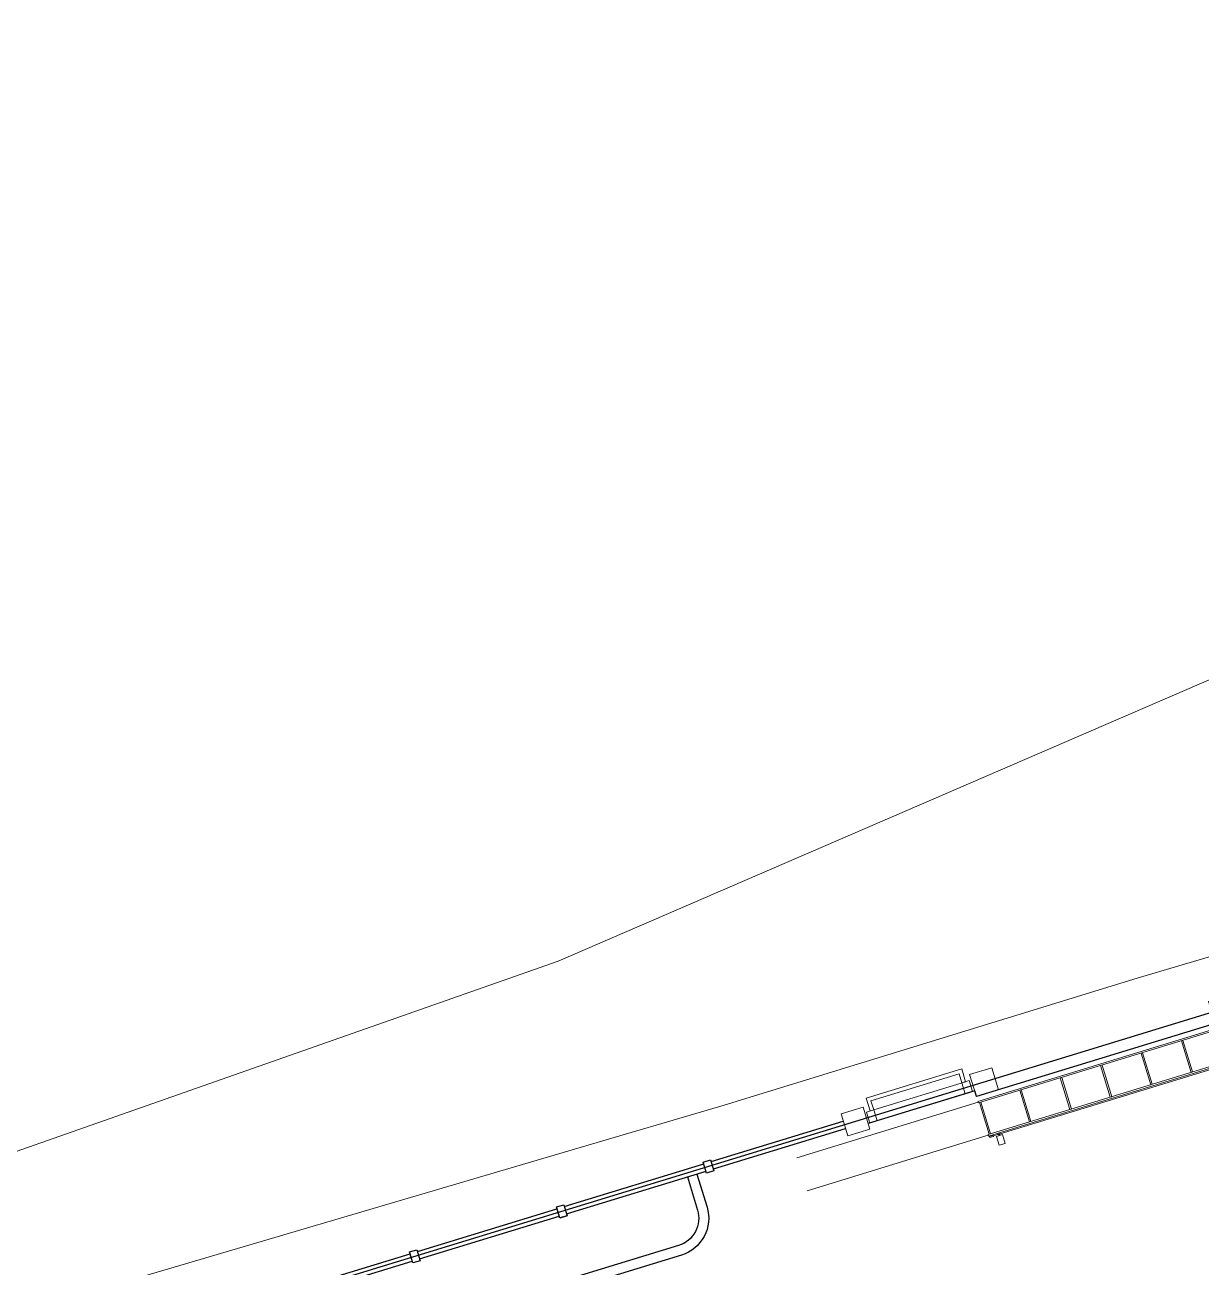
# Model space of a CAD drawing. Header units: inches. Extents: x 543393 to 2689207, y 1841861 to 9121372.
# Drawn here: x 547464.99 to 547495.62, y 1842000.31 to 1842032.65 of the extents above; entities that cross this region are included whole.
import ezdxf

# ---------------------------------------------------------------- set-up
doc = ezdxf.new("R2010")
doc.units = ezdxf.units.IN
doc.header["$MEASUREMENT"] = 0
doc.linetypes.add('DASHDOT', pattern=[1, 0.5, -0.25, 0, -0.25])
for name, color, linetype in [('0_Central_Road', 9, 'Continuous'), ('Duong', 4, 'Continuous'), ('LAPMOI', 4, 'Continuous')]:
    doc.layers.add(name, color=color, linetype=linetype)
doc.layers.add('H. RAO', color=5, linetype='Continuous', lineweight=9)
doc.layers.add('Level 30', color=7, linetype='Continuous', lineweight=0)

# ---------------------------------------------------------------- blocks, each defined once
blk = doc.blocks.new('HR')
at = {"layer": 'LAPMOI'}
for points in [[(197005, 65096), (197205, 65096), (197205, 65396), (197005, 65396)], [(201005, 65096), (201205, 65096), (201205, 65396), (201005, 65396)]]:
    blk.add_lwpolyline(points, close=True, dxfattribs=at)
for points in [[(197205, 65346), (201005, 65346)], [(197205, 65146), (201005, 65146)]]:
    blk.add_lwpolyline(points, dxfattribs=at)
blk = doc.blocks.new('Cong_Tram')
at = {"layer": 'H. RAO'}
for p, q in [((780, 9025), (780, 13958)), ((1680, 9025), (1680, 13958)), ((-175, 9181), (-175, 11781)), ((-175, 11781), (175, 11781)), ((-75, 11681), (175, 11681)), ((-75, 9281), (-75, 11681)), ((175, 11681), (175, 9181)), ((475, 11681), (475, 9181)), ((175, 9181), (-175, 9181)), ((175, 9281), (-75, 9281)), ((1720, 8995), (1700, 8995)), ((1720, 8915), (1700, 8915)), ((1720, 9005), (1720, 8905)), ((1750, 9005), (1720, 9005)), ((1750, 8905), (1720, 8905)), ((1728, 8716), (1728, 8774)), ((1743, 8774), (1728, 8774)), ((1735, 8774), (1735, 8905)), ((1743, 8716), (1743, 8774)), ((1770, 8748), (1743, 8748)), ((1770, 8741), (1743, 8741)), ((1750, 9005), (1750, 8905)), ((1770, 8825), (2010, 8825)), ((1770, 8665), (1770, 8825)), ((2010, 8665), (2010, 8825)), ((1743, 8716), (1728, 8716)), ((1735, 8716), (1735, 2425)), ((1770, 8665), (2010, 8665)), ((1720, 2415), (1700, 2415)), ((1720, 2335), (1700, 2335)), ((1720, 2325), (1720, 2425)), ((1750, 2425), (1720, 2425)), ((1750, 2325), (1720, 2325)), ((1750, 2325), (1750, 2425)), ((1659, 1297), (638, 707)), ((1672, 1275), (650, 685)), ((1649, 1285), (653, 710)), ((1684, 1253), (662, 663)), ((1647, 1272), (665, 705)), ((1647, 1272), (665, 705)), ((1669, 1250), (673, 675)), ((1657, 1255), (675, 688)), ((1657, 1255), (675, 688))]:
    blk.add_line(p, q, dxfattribs=at)
for points in [[(25, 12525), (25, 11925), (625, 11925), (625, 12525)], [(175, 11881), (175, 11681), (475, 11681), (475, 11881)], [(175, 9081), (175, 9281), (475, 9281), (475, 9081)], [(25, 9025), (25, 8425), (625, 8425), (625, 9025)], [(760, 9025), (760, 2325), (800, 2325), (800, 9025)], [(800, 8995), (800, 8955), (1660, 8955), (1660, 8995)], [(1660, 9025), (1660, 2325), (1700, 2325), (1700, 9025)], [(800, 7895), (800, 7855), (1660, 7855), (1660, 7895)], [(800, 6795), (800, 6755), (1660, 6755), (1660, 6795)], [(800, 5695), (800, 5655), (1660, 5655), (1660, 5695)], [(800, 4595), (800, 4555), (1660, 4555), (1660, 4595)], [(800, 3495), (800, 3455), (1660, 3455), (1660, 3495)], [(25, 2525), (25, 1925), (625, 1925), (625, 2525)], [(800, 2395), (800, 2355), (1660, 2355), (1660, 2395)], [(25, 925), (25, 325), (625, 325), (625, 925)]]:
    blk.add_lwpolyline(points, close=True, dxfattribs=at)
for centre, radius in [((1672, 1275), 25), ((1672, 1275), 22), ((650, 685), 25), ((650, 685), 22)]:
    blk.add_circle(centre, radius, dxfattribs=at)
blk.add_arc((650, 685), 1205, 30, 90, dxfattribs=at)

msp = doc.modelspace()

# ---------------------------------------------------------------- linework, layer by layer
at = {"layer": '0_Central_Road', "linetype": 'DASHDOT', "ltscale": 1000}
msp.add_lwpolyline([(547542.108, 1841963.566), (547526.016, 1842016.159), (547425.611, 1841985.438), (547461.305, 1841868.777), (547533.023, 1841890.72)], dxfattribs=at)
at = {"layer": 'Duong', "color": 8}
msp.add_lwpolyline([(547482.24, 1842002.66), (547482.503, 1842001.8, -0.414214), (547482.012, 1842000.876), (547441.362, 1841988.438), (547476.038, 1841875.104), (547531.52, 1841892.08), (547519.74, 1841930.578, -0.414214), (547521.559, 1841934), (547531.37, 1841937.002), (547530.047, 1841941.324), (547520.236, 1841938.322, -0.414214), (547516.815, 1841940.14), (547509.295, 1841964.716, -0.414214), (547512.441, 1841970.635), (547536.883, 1841978.114), (547526.098, 1842013.361), (547513.552, 1842009.522), (547522.213, 1841981.217, -0.414214), (547520.394, 1841977.796), (547511.119, 1841974.958, -0.414214), (547505.199, 1841978.103), (547496.334, 1842007.077)], format="xyb", dxfattribs=at)
at = {"layer": 'Duong'}
for points in [[(547482.488, 1842002.737), (547482.752, 1842001.876, -0.414214), (547482.088, 1842000.627), (547441.687, 1841988.266), (547476.211, 1841875.429), (547531.195, 1841892.252), (547519.492, 1841930.502, -0.414214), (547521.483, 1841934.248), (547531.045, 1841937.174), (547529.875, 1841940.999), (547520.312, 1841938.073, -0.414214), (547516.566, 1841940.064), (547509.047, 1841964.64, -0.414214), (547512.365, 1841970.884), (547536.558, 1841978.286), (547525.908, 1842013.093), (547513.86, 1842009.407), (547522.461, 1841981.293, -0.414214), (547520.47, 1841977.547), (547511.195, 1841974.709, -0.414214), (547504.951, 1841978.027), (547496.086, 1842007.001)], [(547531.045, 1841937.174), (547529.875, 1841940.999), (547520.312, 1841938.073, -0.414214), (547516.566, 1841940.064), (547509.047, 1841964.64, -0.414214), (547512.365, 1841970.884), (547536.558, 1841978.286), (547525.908, 1842013.093), (547513.86, 1842009.407), (547522.461, 1841981.293, -0.414214), (547520.47, 1841977.547), (547511.195, 1841974.709, -0.414214), (547504.951, 1841978.027), (547496.173, 1842006.714), (547495.982, 1842006.656), (547495.982, 1842006.656), (547489.767, 1842004.754), (547489.767, 1842004.754), (547489.767, 1842004.754), (547489.723, 1842004.898), (547486.95, 1842004.049)]]:
    msp.add_lwpolyline(points, format="xyb", dxfattribs=at)
at = {"layer": 'LAPMOI'}
for points in [[(547482.86, 1842003.061), (547486.302, 1842004.114)], [(547482.918, 1842002.87), (547486.361, 1842003.923)]]:
    msp.add_lwpolyline(points, dxfattribs=at)
at = {"layer": 'Level 30', "color": 5, "linetype": 'Continuous', "lineweight": 0, "flags": 128}
for points in [[(547547.3, 1842000), (547544.4, 1842008), (547543.3, 1842010), (547540.2, 1842022), (547538.336, 1842032.651), (547507.02, 1842020.43), (547478.88, 1842008.28), (547463.939, 1842003.035), (547454.99, 1842000), (547450.71, 1841998.55), (547413.61, 1841987.15)], [(547413.28, 1841984.203), (547426.991, 1841988.095), (547435.266, 1841990.209), (547457.738, 1841996.905), (547464.757, 1841999.096), (547479.303, 1842003.38), (547483.2, 1842004.528), (547493.957, 1842007.834), (547522.598, 1842016.302), (547526.675, 1842017.474), (547526.71, 1842017.467), (547526.737, 1842017.444), (547526.745, 1842017.428), (547531.542, 1842003.854), (547539.239, 1841980.121), (547541.659, 1841971.654), (547545.189, 1841960.262), (547545.986, 1841957.844), (547545.5, 1841966), (547545.5, 1841966), (547547, 1841978)]]:
    msp.add_lwpolyline(points, dxfattribs=at)

# ---------------------------------------------------------------- block references
at = {"layer": 'H. RAO', "xscale": -0.001, "yscale": 0.001, "zscale": 0.001, "rotation": 107.0123114188912}
msp.add_blockref('Cong_Tram', (547498.214, 1842007.992), dxfattribs=at)
at = {"layer": 'LAPMOI', "xscale": -0.001, "yscale": 0.001, "zscale": 0.001, "rotation": 197.0123114188912}
for p in [(547271.399, 1842006.487), (547267.574, 1842005.317), (547263.749, 1842004.146)]:
    msp.add_blockref('HR', p, dxfattribs=at)

doc.saveas('drawing.dxf')
